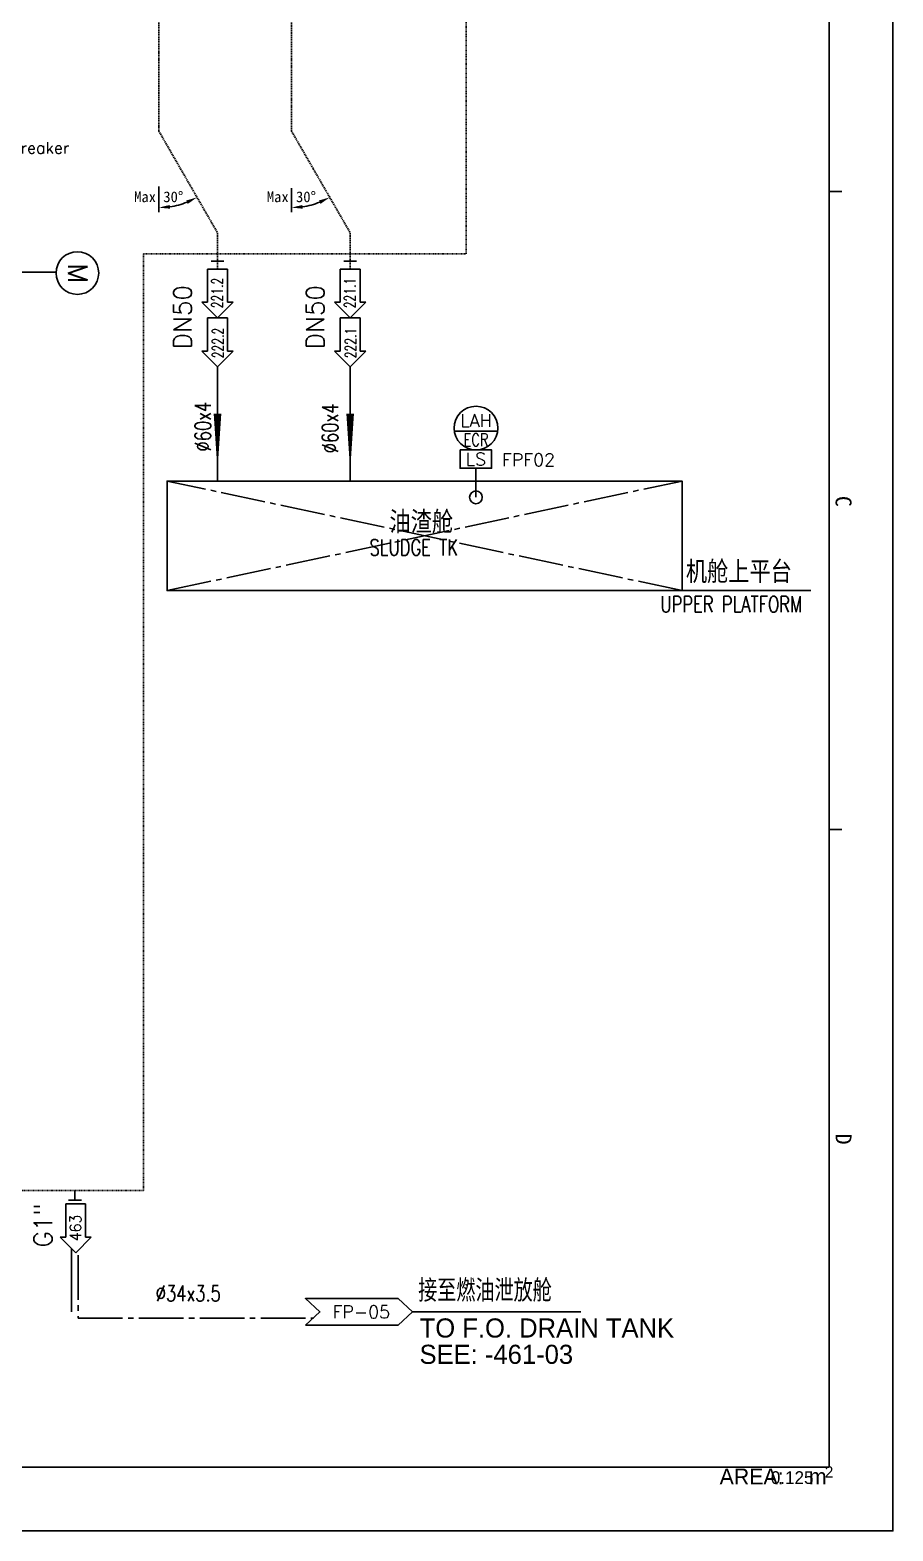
# Model space of a CAD drawing. Header units: inches. Extents: x 244 to 838, y -431 to 471.
# Drawn here: x 702.6 to 837.9, y -431.2 to -195.8 of the extents above; entities that cross this region are included whole.
import ezdxf
from ezdxf.enums import TextEntityAlignment as Align

# ---------------------------------------------------------------- set-up
doc = ezdxf.new("R2010")
doc.units = ezdxf.units.IN
doc.header["$MEASUREMENT"] = 0
for name, pattern in [('CENTERX2', [0.955, 0.7, -0.085, 0.085, -0.085]), ('HIDDEN', [0.375, 0.25, -0.125]), ('PHANTOM2', [1.25, 0.625, -0.125, 0.125, -0.125, 0.125, -0.125]), ('SHORT_CENTER', [0.955, 0.7, -0.085, 0.085, -0.085]), ('SHORT_CENTER_X', [0.955, 0.7, -0.085, 0.085, -0.085])]:
    doc.linetypes.add(name, pattern=pattern)
for name, color, linetype in [('35', 3, 'Continuous'), ('chinese', 7, 'Continuous'), ('DIMENS-DMEK0', 2, 'Continuous'), ('EQUIP', 2, 'Continuous'), ('text', 2, 'Continuous'), ('TEXT__-DMEK0', 4, 'Continuous'), ('YTTERG-LMEK0', 4, 'Continuous')]:
    doc.layers.add(name, color=color, linetype=linetype)
doc.layers.add('AM_5', color=3, linetype='Continuous', lineweight=25)
doc.styles.add('CHINESE', font='SHORT.shx', dxfattribs={"bigfont": 'HZDXF.shx'})
doc.styles.add('HZDX', font='romans.shx', dxfattribs={"width": 0.9, "bigfont": 'HZDX.SHX'})
doc.styles.add('ROMANS', font='ROMANS')
doc.styles.add('st1', font='short.shx', dxfattribs={"bigfont": 'hzdxf.shx'})
doc.styles.get("Standard").update_dxf_attribs({"font": ''})
doc.styles.add('XT', font='romans')
doc.styles.get('Standard').set_extended_font_data('SimSun')

# ---------------------------------------------------------------- blocks, each defined once
blk = doc.blocks.new('FO PURIFIER')
at = {"layer": '35', "color": 8}
blk.add_circle((9720.4, -3114.2), 47.8, dxfattribs=at)
at = {"layer": 'AM_5', "color": 8}
for p, q in [((9902.6, -2920.7), (9902.6, -2977.7)), ((10199.8, -2923.9), (10199.8, -2977.7))]:
    blk.add_line(p, q, dxfattribs=at)
for centre in [(9902.6, -2795.9), (10199.8, -2795.9)]:
    blk.add_arc(centre, 171.8, 278.3446, 291.6554, dxfattribs=at)
for points in [[(9964.2, -2951.8), (9967.8, -2959.3), (9988.5, -2944.7)], [(10261.3, -2951.8), (10265, -2959.3), (10285.7, -2944.7)], [(9927.8, -2970.1), (9927.2, -2961.8), (9902.6, -2967.7)], [(10225, -2970.1), (10224.4, -2961.8), (10199.8, -2967.7)]]:
    blk.add_solid(points, dxfattribs=at)
at = {"layer": 'DIMENS-DMEK0', "color": 8, "linetype": 'PHANTOM2'}
for p, q in [((10591.2, -715.3), (10591.2, -3071)), ((9868.6, -5169.2), (9868.6, -3071)), ((9868.6, -3071), (10591.2, -3071)), ((9868.6, -5169.2), (6271.3, -5169.2))]:
    blk.add_line(p, q, dxfattribs=at)
at = {"layer": 'DIMENS-DMEK0', "color": 8, "linetype": 'Continuous'}
blk.add_line((9715.1, -5169.2), (9715.1, -5190.5), dxfattribs=at)
at = {"layer": 'EQUIP', "color": 8}
blk.add_line((9565.5, -3112), (9672.6, -3112), dxfattribs=at)
at = {"layer": 'TEXT__-DMEK0', "color": 8}
for p, q in [((10012, -3105.2), (10012, -3179.5)), ((10056.4, -3105.2), (10012, -3105.2)), ((10056.4, -3179.5), (10056.4, -3105.2)), ((10309.2, -3105.2), (10309.2, -3179.5)), ((10353.6, -3105.2), (10309.2, -3105.2)), ((10353.6, -3179.5), (10353.6, -3105.2)), ((9999.3, -3179.5), (10034.2, -3214.8)), ((10012, -3179.5), (9999.3, -3179.5)), ((10069.1, -3179.5), (10034.2, -3214.8)), ((10056.4, -3179.5), (10069.1, -3179.5)), ((10296.5, -3179.5), (10331.4, -3214.8)), ((10309.2, -3179.5), (10296.5, -3179.5)), ((10366.3, -3179.5), (10331.4, -3214.8)), ((10353.6, -3179.5), (10366.3, -3179.5)), ((10056.4, -3214.8), (10012, -3214.8)), ((10012, -3214.8), (10012, -3289.1)), ((10056.4, -3289.1), (10056.4, -3214.8)), ((10353.6, -3214.8), (10309.2, -3214.8)), ((10309.2, -3214.8), (10309.2, -3289.1)), ((10353.6, -3289.1), (10353.6, -3214.8)), ((9999.3, -3289.1), (10034.2, -3324.3)), ((10012, -3289.1), (9999.3, -3289.1)), ((10069.1, -3289.1), (10034.2, -3324.3)), ((10056.4, -3289.1), (10069.1, -3289.1)), ((10296.5, -3289.1), (10331.4, -3324.3)), ((10309.2, -3289.1), (10296.5, -3289.1)), ((10366.3, -3289.1), (10331.4, -3324.3)), ((10353.6, -3289.1), (10366.3, -3289.1)), ((9694.5, -5199.4), (9694.5, -5273.7)), ((9738.9, -5199.4), (9694.5, -5199.4)), ((9738.9, -5273.7), (9738.9, -5199.4)), ((9681.8, -5273.7), (9716.7, -5309)), ((9694.5, -5273.7), (9681.8, -5273.7)), ((9751.6, -5273.7), (9716.7, -5309)), ((9738.9, -5273.7), (9751.6, -5273.7))]:
    blk.add_line(p, q, dxfattribs=at)
at = {"layer": 'YTTERG-LMEK0', "color": 8, "linetype": 'HIDDEN', "ltscale": 10}
for p, q in [((9902.6, -2326.7), (9902.6, -2795.9)), ((10199.8, -2795.9), (10199.8, -2491.3)), ((9902.6, -2795.9), (10034.2, -3023.9)), ((10199.8, -2795.9), (10331.4, -3023.9)), ((10034.2, -3105.2), (10034.2, -3023.9)), ((10331.4, -3105.2), (10331.4, -3023.9))]:
    blk.add_line(p, q, dxfattribs=at)
at = {"layer": 'YTTERG-LMEK0', "color": 8}
for p, q in [((10020, -3088), (10048.5, -3088)), ((10317.2, -3088), (10345.6, -3088)), ((9700.9, -5190.5), (9729.4, -5190.5))]:
    blk.add_line(p, q, dxfattribs=at)
at = {"color": 8, "style": 'ROMANS'}
blk.add_text('Vacuum Breaker', height=26, dxfattribs=at).set_placement((9414.9, -2846.8))
at = {"color": 8, "style": 'ROMANS', "text_generation_flag": 2}
blk.add_text('M', height=43.2, rotation=270, dxfattribs=at).set_placement((9699.8, -3137.6))
at = {"color": 8, "style": 'ROMANS'}
for s, p in [('DN50', (9976.4, -3285.2)), ('DN50', (10273.5, -3285.2)), ('G1"', (9663.6, -5296.8))]:
    blk.add_text(s, height=40.5, rotation=90, dxfattribs=at).set_placement(p)
at = {"layer": 'AM_5', "color": 8, "char_height": 24, "attachment_point": 5}
for insert in [(9902.6, -2943.7), (10199.8, -2943.7)]:
    blk.add_mtext('Max 30°', dxfattribs=dict(at, insert=insert))
at = {"layer": 'TEXT__-DMEK0', "color": 8, "style": 'XT'}
for s, width, p in [(' 221.2', 0.7, (10046.5, -3205.3)), (' 221.1', 0.7, (10343.6, -3205.3)), (' 222.2', 0.7, (10048, -3317.4)), (' 222.1', 0.7, (10345.2, -3317.4)), ('463', 0.9, (9728.9, -5282.3))]:
    blk.add_text(s, height=25.34, rotation=90, dxfattribs=dict(at, width=width)).set_placement(p)
blk = doc.blocks.new('F039')
at = {"color": 7, "linetype": 'Continuous'}
blk.add_lwpolyline([(-2.47, 7.42), (2.47, 7.42), (2.47, 4.55), (-2.47, 4.55)], close=True, dxfattribs=at)
blk.add_lwpolyline([(0, 4.55), (0, 0)], dxfattribs=at)
at = {"color": 2, "linetype": 'Continuous', "style": 'ROMANS', "flags": 1}
for tag in ['NAMEPLATE', 'STANDARD', 'DIAMETER', 'REMARKS', 'MATERIAL', 'WEIGHT', 'NAME', 'SIZE']:
    blk.add_attdef(tag, text='', height=2, dxfattribs=at).set_placement((0, 9.42), align=Align.MIDDLE)
at = {"color": 2, "linetype": 'Continuous', "style": 'ROMANS'}
for tag, p in [('MARK', (0, 9.42)), ('SN', (0, 5.98))]:
    blk.add_attdef(tag, text='', height=2, dxfattribs=at).set_placement(p, align=Align.MIDDLE)
blk = doc.blocks.new('A040')
at = {"color": 7, "linetype": 'Continuous'}
blk.add_lwpolyline([(-3.4, 2.96), (3.4, 2.96)], dxfattribs=at)
blk.add_circle((0, 3.43), 3.43, dxfattribs=at)
at = {"color": 2, "linetype": 'Continuous', "style": 'ROMANS', "flags": 1}
for tag in ['NAMEPLATE', 'STANDARD', 'DIAMETER', 'REMARKS', 'MATERIAL', 'WEIGHT', 'NAME', 'SIZE']:
    blk.add_attdef(tag, text='', height=2, dxfattribs=at).set_placement((0, 8.86), align=Align.MIDDLE)
at = {"color": 2, "linetype": 'Continuous', "style": 'ROMANS'}
for tag, p in [('MARK', (0, 8.86)), ('SN', (0, 4.61))]:
    blk.add_attdef(tag, text='', height=2, dxfattribs=at).set_placement(p, align=Align.MIDDLE)
blk = doc.blocks.new('E000')
blk.add_lwpolyline([(-2.27, -2.08), (0, 0), (-2.27, 2.08), (12.25, 2.08), (14.53, 0), (12.25, -2.08)], close=True)
at = {"color": 2, "style": 'ROMANS', "flags": 1}
for tag, p in [('NOMDIA', (32.69, 2.18)), ('NUMBER', (36.25, -0.69)), ('CAPACITY', (36.52, -3.69))]:
    blk.add_attdef(tag, text='', height=2, rotation=359.3452, dxfattribs=at).set_placement(p, align=Align.CENTER)
at = {"color": 2, "linetype": 'Continuous', "style": 'ROMANS'}
blk.add_attdef('MARK', text='', height=2, dxfattribs=at).set_placement((6.5, -0.01), align=Align.MIDDLE)
at = {"layer": 'text', "style": 'CHINESE'}
for tag, p, height in [('CONNC', (15.25, 1.42), 3.5), ('CONNE', (15.25, -3.45), 3)]:
    blk.add_attdef(tag, p, '', height=height, dxfattribs=at)
at = {"layer": 'text', "color": 2, "style": 'CHINESE'}
blk.add_attdef('CONND', (15.25, -7.21), '', height=3, dxfattribs=at)
blk = doc.blocks.new('A2')
for p, q in [((594, 0), (594, 420)), ((584, 210), (586, 210)), ((584, 110), (586, 110)), ((594, 0), (0, 0))]:
    blk.add_line(p, q)
at = {"color": 5}
for q in [(584, 410), (25, 10)]:
    blk.add_line((584, 10), q, dxfattribs=at)
for s, p in [('C', (585, 162.28)), ('D', (585, 62.28))]:
    blk.add_text(s, height=2.5, rotation=270).set_placement(p)
at = {"color": 2, "style": 'st1'}
for s, height, p in [('AREA:', 2.5, (566.82, 7.28)), ('2', 1.8, (583.31, 8.34)), ('m', 2.5, (580.81, 7.28))]:
    blk.add_text(s, height=height, dxfattribs=at).set_placement(p)
at = {"color": 0, "style": 'st1'}
blk.add_text('0.125', height=2, dxfattribs=at).set_placement((574.85, 7.36))
blk = doc.blocks.new('A3图框')
at = {"ltscale": 5}
blk.add_lwpolyline([(-562.29, -4946.17), (31.71, -4946.17), (31.71, -5366.17), (-562.29, -5366.17)], close=True, dxfattribs=at)
at = {"color": 2}
blk.add_blockref('A2', (-562.29, -5366.17), dxfattribs=at)
blk.add_blockref('A2', (-562.29, -5366.17), dxfattribs=at)

msp = doc.modelspace()

# ---------------------------------------------------------------- linework, layer by layer
at = {"color": 3, "linetype": 'Continuous', "ltscale": 10}
for p, q in [((732.03, -248.66), (732.03, -266.56)), ((752.83, -248.66), (752.83, -266.56))]:
    msp.add_line(p, q, dxfattribs=at)
at = {"color": 3, "ltscale": 10}
msp.add_line((709.16, -386.94), (709.16, -396.82), dxfattribs=at)
at = {"color": 3}
for points in [[(732.03, -255.98, 0, 0, 0), (732.03, -255.98, 1.2, 0.6, 0), (732.03, -260.48, 0, 0, 0), (732.03, -258.23, 0, 0, 0)], [(752.83, -255.98, 0, 0, 0), (752.83, -255.98, 1.2, 0.6, 0), (752.83, -260.48, 0, 0, 0), (752.83, -258.23, 0, 0, 0)], [(709.16, -396.82, 0, 0, 0), (724.16, -396.82, 1.2, 0.6, 0), (728.66, -396.82, 0, 0, 0), (748.08, -396.82, 0, 0, 0)]]:
    msp.add_lwpolyline(points, format="xyseb", dxfattribs=at)
at = {"color": 7, "linetype": 'Continuous'}
msp.add_lwpolyline([(804.86, -283.73), (724.13, -283.73), (724.13, -266.56), (804.86, -266.56)], close=True, dxfattribs=at)
at = {"color": 8, "linetype": 'SHORT_CENTER_X', "ltscale": 10}
for points in [[(724.13, -283.73), (804.86, -266.56)], [(804.86, -283.73), (724.13, -266.56)]]:
    msp.add_lwpolyline(points, dxfattribs=at)
at = {"linetype": 'Continuous'}
msp.add_lwpolyline([(825.03, -283.73), (804.49, -283.73)], dxfattribs=at)
at = {"color": 7, "linetype": 'CENTERX2', "ltscale": 10}
for points in [[(710.16, -387.94), (710.16, -397.82)], [(710.16, -397.82), (747.08, -397.82)]]:
    msp.add_lwpolyline(points, dxfattribs=at)
msp.add_lwpolyline([(762.61, -396.82), (789, -396.82)])
msp.add_circle((772.54, -269.11), 1)

# ---------------------------------------------------------------- block references
at = {"color": 2}
msp.add_blockref('A3图框', (806.22, 4935), dxfattribs=at)
at = {"color": 8, "ltscale": 10, "xscale": 0.07, "yscale": 0.07, "zscale": 0.07}
msp.add_blockref('FO PURIFIER', (29.63, -15.95), dxfattribs=at)
ref = msp.add_blockref('A040', (772.56, -261.69))
ref.add_attrib('SN', 'LAH', dxfattribs={"color": 2, "linetype": 'Continuous', "height": 2, "style": 'ROMANS'}).set_placement((772.56, -257.08), align=Align.MIDDLE)
at = {"color": 2}
ref = msp.add_blockref('F039', (772.54, -269.11), dxfattribs=at)
ref.add_attrib('SN', 'LS', dxfattribs={"color": 2, "linetype": 'Continuous', "height": 2, "style": 'ROMANS'}).set_placement((772.54, -263.12), align=Align.MIDDLE)
ref.add_attrib('MARK', 'FPF02', dxfattribs={"color": 2, "linetype": 'Continuous', "height": 2, "style": 'ROMANS'}).set_placement((780.79, -263.23), align=Align.MIDDLE)
ref = msp.add_blockref('E000', (748.08, -396.82), dxfattribs=at)
ref.add_attrib('MARK', 'FP-05', dxfattribs={"color": 2, "linetype": 'Continuous', "height": 2, "style": 'ROMANS'}).set_placement((754.58, -396.83), align=Align.MIDDLE)
ref.add_attrib('CONNC', '接至燃油泄放舱', (763.49, -395.24), dxfattribs={"layer": 'text', "height": 3.5, "style": 'HZDX', "width": 0.9})
ref.add_attrib('CONNE', 'TO F.O. DRAIN TANK', (763.72, -400.85), dxfattribs={"layer": 'text', "height": 3, "style": 'CHINESE'})
ref.add_attrib('CONND', 'SEE: -461-03', (763.7, -404.98), dxfattribs={"layer": 'text', "color": 2, "height": 3, "style": 'CHINESE'})

# ---------------------------------------------------------------- texts
at = {"color": 2, "linetype": 'SHORT_CENTER_X', "style": 'HZDX', "width": 0.75}
msp.add_text('ECR', height=2, dxfattribs=at).set_placement((772.56, -259.09), align=Align.TOP_CENTER)
at = {"layer": 'chinese', "color": 2, "style": 'HZDX'}
msp.add_text('油渣舱', height=3.5, dxfattribs=at).set_placement((758.99, -274.76))
at = {"layer": 'chinese', "color": 2, "linetype": 'SHORT_CENTER', "style": 'HZDX', "width": 0.75}
msp.add_text('SLUDGE TK', height=2.5, dxfattribs=at).set_placement((755.86, -275.73), align=Align.TOP_LEFT)
at = {"layer": 'chinese', "color": 2, "style": 'HZDX'}
msp.add_text('机舱上平台', height=3.5, dxfattribs=at).set_placement((813.77, -282.57), align=Align.CENTER)
at = {"layer": 'chinese', "color": 2, "linetype": 'SHORT_CENTER', "style": 'HZDX', "width": 0.75}
msp.add_text('UPPER PLATFORM', height=2.5, dxfattribs=at).set_placement((812.59, -287.13), align=Align.CENTER)
at = {"layer": 'text', "color": 2, "style": 'HZDX', "width": 0.75}
for p in [(730.99, -258.03), (750.93, -258.3)]:
    msp.add_text('%%C60x4', height=2.5, rotation=90, dxfattribs=at).set_placement(p, align=Align.CENTER)
msp.add_text('%%c34x3.5', height=2.5, dxfattribs=at).set_placement((727.45, -395.17), align=Align.CENTER)

doc.saveas('drawing.dxf')
